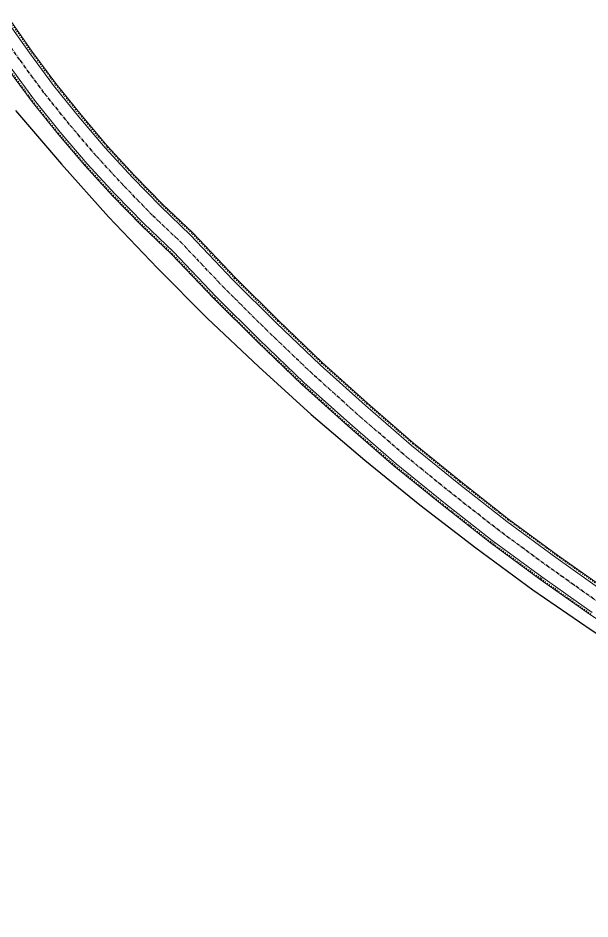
# Model space of a CAD drawing. Header units: centimetres. Extents: x 8495135 to 959133560, y 4530079 to 463453963.
# Drawn here: x 959104884 to 959119222, y 463415714 to 463438287 of the extents above; entities that cross this region are included whole.
import ezdxf

# ---------------------------------------------------------------- set-up
doc = ezdxf.new("R2010")
doc.units = ezdxf.units.CM
doc.header["$LTSCALE"] = 0.1
doc.linetypes.add('ACAD_ISO03W100', pattern=[30, 12, -18])
doc.linetypes.add('CENTER', pattern=[50.8, 31.75, -6.35, 6.35, -6.35])
doc.layers.add('br_centre line', color=1, linetype='CENTER')
doc.layers.add('br_dimension', color=1, linetype='Continuous')
doc.layers.add('dimension', color=1, linetype='Continuous', lineweight=20)

msp = doc.modelspace()

# ---------------------------------------------------------------- linework, layer by layer
at = {"layer": 'br_centre line', "ltscale": 30}
msp.add_lwpolyline([(959119443.27, 463423641.66), (959118190.75, 463424527.65), (959116954.07, 463425436.53), (959115746.5, 463426380.57), (959114555.65, 463427349.37), (959113397.85, 463428353.69), (959112256.59, 463429378.63), (959111148.59, 463430438.91), (959110057.31, 463431519.93), (959108997.11, 463432638.54), (959108249.62, 463433349.08), (959107535.18, 463434083.64), (959106840.93, 463434836.81), (959106175.65, 463435618.7), (959105535.34, 463436415.94), (959104927.86, 463437240.33), (959104341.33, 463438078.97)], dxfattribs=at)
at = {"layer": 'br_dimension', "linetype": 'ACAD_ISO03W100', "ltscale": 20}
for points in [[(959119640.97, 463423930.52), (959118395.46, 463424811.55), (959117165.53, 463425715.47), (959115964.75, 463426654.22), (959114780.81, 463427617.38), (959113629.47, 463428616.1), (959112494.57, 463429635.33), (959111392.76, 463430689.69), (959110307.55, 463431764.7), (959109244.86, 463432885.93), (959108495.74, 463433598.02), (959107789.35, 463434324.31), (959107102.99, 463435068.91), (959106445.43, 463435841.73), (959105812.78, 463436629.43), (959105212.19, 463437444.47), (959104632.63, 463438273.15)], [(959119245.56, 463423352.8), (959117986.03, 463424243.74), (959116742.6, 463425157.59), (959115528.26, 463426106.92), (959114330.48, 463427081.35), (959113166.23, 463428091.27), (959112018.61, 463429121.92), (959110904.43, 463430188.13), (959109807.08, 463431275.16), (959108749.35, 463432391.15), (959108003.51, 463433100.13), (959107281.01, 463433842.98), (959106578.87, 463434604.7), (959105905.87, 463435395.66), (959105257.89, 463436202.45), (959104643.52, 463437036.19)]]:
    msp.add_lwpolyline(points, dxfattribs=at)
at = {"layer": 'br_dimension'}
msp.add_lwpolyline([(959104820.7, 463435972.9), (959105975, 463434629.1), (959107154.1, 463433306.2), (959108379.1, 463432022.9), (959109629.1, 463430764.5), (959110916.6, 463429547.9), (959112229.1, 463428356.2), (959113579.1, 463427208.3), (959114953.91, 463426087.5), (959116361.72, 463425010.4), (959117791.6, 463423962.5), (959119254.1, 463422962.5), (959120737.5, 463421989.5), (959122250, 463421066.6), (959123782.81, 463420172.9), (959125341.6, 463419331.2), (959126920.31, 463418520.8), (959128520.31, 463417760.4), (959130133.2, 463417031.2), (959131775, 463416356.2), (959133425, 463415714.5)], dxfattribs=at)
at = {"layer": 'dimension'}
for points in [[(959128757.09, 463418882.36), (959127288.4, 463419498.62), (959126197.07, 463420049.2), (959124848.77, 463420762.79), (959123524.11, 463421515.68), (959122212.33, 463422293.24), (959120925.93, 463423109.85), (959119655.1, 463423951.15), (959118410.08, 463424831.83), (959117180.64, 463425735.4), (959115980.33, 463426673.76), (959114796.9, 463427636.52), (959113646.01, 463428634.85), (959112511.57, 463429653.66), (959111410.2, 463430707.61), (959110325.42, 463431782.19), (959109262.55, 463432903.6), (959108513.32, 463433615.81), (959107807.51, 463434341.5), (959107121.71, 463435085.49), (959106464.7, 463435857.66), (959105832.6, 463436644.68), (959105232.5, 463437459.05), (959104653.44, 463438287.02)], [(959119612.73, 463423889.25), (959118366.22, 463424770.99), (959117135.32, 463425675.63), (959115933.57, 463426615.13), (959114748.65, 463427579.09), (959113596.38, 463428578.62), (959112460.57, 463429598.65), (959111357.88, 463430653.87), (959110271.8, 463431729.74), (959109209.46, 463432850.59), (959108460.58, 463433562.46), (959107753.04, 463434289.93), (959107065.55, 463435035.75), (959106406.89, 463435809.87), (959105773.15, 463436598.93), (959105171.57, 463437415.31), (959104591.02, 463438245.41)], [(959128593.94, 463417968.25), (959127230.36, 463418687.86), (959125852.71, 463419382.89), (959124487.97, 463420105.18), (959123147.56, 463420867.01), (959121820.04, 463421653.91), (959120517.92, 463422480.5), (959119231.43, 463423332.16), (959117971.41, 463424223.46), (959116727.5, 463425137.66), (959115512.67, 463426087.38), (959114314.4, 463427062.21), (959113149.69, 463428072.53), (959112001.61, 463429103.59), (959110886.99, 463430170.22), (959109789.21, 463431257.68), (959108731.66, 463432373.48), (959107985.93, 463433082.35), (959107262.86, 463433825.79), (959106560.15, 463434588.12), (959105886.6, 463435379.73), (959105238.08, 463436187.2), (959104623.21, 463437021.61)], [(959119273.8, 463423394.06), (959118015.28, 463424284.3), (959116772.81, 463425197.44), (959115559.44, 463426146.02), (959114362.65, 463427119.64), (959113199.32, 463428128.76), (959112052.6, 463429158.6), (959110939.31, 463430223.96), (959109842.83, 463431310.13), (959108784.75, 463432426.49), (959108038.67, 463433135.69), (959107317.32, 463433877.36), (959106616.31, 463434637.86), (959105944.41, 463435427.52), (959105297.53, 463436232.95), (959104684.14, 463437065.35)]]:
    msp.add_lwpolyline(points, dxfattribs=at)

doc.saveas('drawing.dxf')
